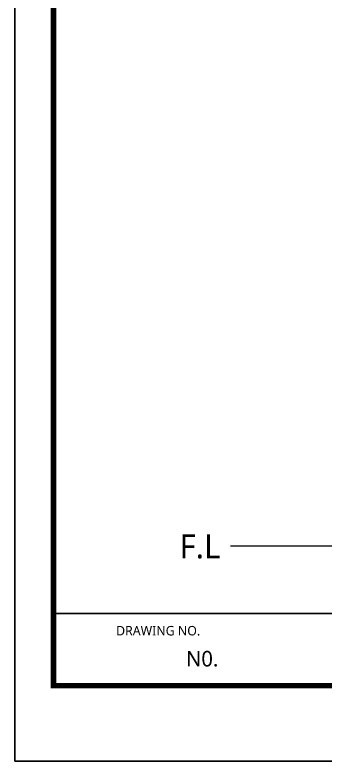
# Model space of a CAD drawing. Extents: x 1777 to 3131, y 3495 to 4487.
# Drawn here: x 1776.8 to 1951.7, y 3494.8 to 3915.2 of the extents above; entities that cross this region are included whole.
import ezdxf

# ---------------------------------------------------------------- set-up
doc = ezdxf.new("R2010")
doc.units = 0
doc.header["$LTSCALE"] = 30
doc.header["$MEASUREMENT"] = 0
doc.layers.get('0').update_dxf_attribs({"linetype": 'CONTINUOUS'})
doc.layers.add('치수선', color=7, linetype='CONTINUOUS', lineweight=20)
doc.styles.add('Daelim Dimension', font='NanumGothic.ttf')

msp = doc.modelspace()

# ---------------------------------------------------------------- linework, layer by layer
at = {"color": 5}
msp.add_line((1798.53, 3577.94), (2888.84, 3577.94), dxfattribs=at)
at = {"ltscale": 0.5}
msp.add_lwpolyline([(1776.76, 3494.81), (3130.84, 3494.81), (3130.84, 4486.97), (1776.76, 4486.97)], close=True, dxfattribs=at)
at = {"color": 5, "linetype": 'ByBlock', "lineweight": 200, "const_width": 3.12}
msp.add_lwpolyline([(1798.53, 3537.29), (3108.93, 3537.29), (3108.93, 4463.93), (1798.53, 4463.93)], close=True, dxfattribs=at)
at = {"layer": '치수선'}
msp.add_line((2755.33, 3615.83), (1898.45, 3615.83), dxfattribs=at)

# ---------------------------------------------------------------- texts
at = {"color": 5, "ltscale": 40, "style": 'Daelim Dimension'}
msp.add_text('DRAWING NO.', height=5.3435, dxfattribs=at).set_placement((1833.84, 3565.6))
at = {"insert": (1873.29, 3556.86), "char_height": 8.745, "width": 54.8578, "attachment_point": 1, "style": 'Daelim Dimension'}
msp.add_mtext('N0. ', dxfattribs=at)
at = {"layer": '치수선', "insert": (1892.67, 3622.56), "char_height": 13.5, "attachment_point": 3, "style": 'Daelim Dimension'}
msp.add_mtext_dynamic_manual_height_columns('F.L', width=20.8931, gutter_width=15, heights=[0], dxfattribs=at)

doc.saveas('drawing.dxf')
